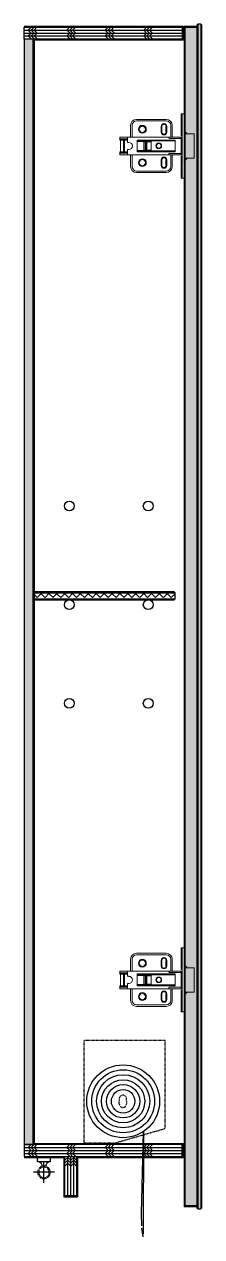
# Model space of a CAD drawing. Header units: millimetres. Extents: x 0 to 180, y -1228 to 0.
import ezdxf

# ---------------------------------------------------------------- set-up
doc = ezdxf.new("R2010")
doc.units = ezdxf.units.MM
doc.linetypes.add('ACAD_ISO02W100', pattern=[15, 12, -3])
doc.linetypes.add('M-CENTER', pattern=[1.8, 1.2, -0.2, 0.2, -0.2])
for name, color, linetype in [('GL', 171, 'Continuous'), ('GLHATCH', 8, 'Continuous'), ('LightStrip', 1, 'Continuous'), ('WD', 52, 'Continuous'), ('WDHATCH', 251, 'Continuous')]:
    doc.layers.add(name, color=color, linetype=linetype)

# ---------------------------------------------------------------- blocks, each defined once
blk = doc.blocks.new('YQ0103112602')
for p, q in [((0, 51.6), (0, 8.6)), ((21.5, 30.1), (-21.5, 30.1))]:
    blk.add_line(p, q)
blk.add_lwpolyline([(12.9, 0), (12.9, 8.6), (-12.9, 8.6), (-12.9, 0)], close=True)
at = {"linetype": 'M-CENTER', "ltscale": 0.008889}
for radius in [12.9, 10.7]:
    blk.add_circle((0, 30.1), radius, dxfattribs=at)
for centre, start, end in [((-13.1, 16.5), 292.9516, 10.2956), ((13.1, 16.5), 169.7044, 247.0484)]:
    blk.add_arc(centre, 8.6, start, end)
blk = doc.blocks.new('YQ0103112666')
at = {"linetype": 'ACAD_ISO02W100', "ltscale": 0.003}
for p, q in [((606702.8, 1037693.3), (606784.9, 1037693.3)), ((606702.8, 1037588.8), (606702.8, 1037693.3)), ((606784.9, 1037603.8), (606784.9, 1037693.3)), ((606738.3, 1037634), (606738.3, 1037631.3)), ((606738.3, 1037628.7), (606738.3, 1037631.3)), ((606745.5, 1037631.3), (606745.5, 1037634)), ((606745.5, 1037631.3), (606745.5, 1037628.7)), ((606732.8, 1037588.8), (606784.9, 1037603.8)), ((606732.8, 1037588.8), (606702.8, 1037588.8))]:
    blk.add_line(p, q, dxfattribs=at)
for p, q in [((606760.9, 1037517.6), (606762.8, 1037600.7)), ((606762.8, 1037600.7), (606762.6, 1037496.7)), ((606761.3, 1037505.3), (606760.9, 1037517.6)), ((606762.6, 1037494.1), (606761.3, 1037502.7))]:
    blk.add_line(p, q)
for radius in [36.9, 31.9, 26.9, 21.9, 16.9, 11.9]:
    blk.add_circle((606742.2, 1037631.3), radius)
for centre, start, end in [((606741.9, 1037634), 0, 180), ((606741.9, 1037628.7), 180, 0)]:
    blk.add_arc(centre, 3.64, start, end, dxfattribs=at)
blk = doc.blocks.new('ydydj2')
at = {"linetype": 'ByBlock', "lineweight": 0}
for p, q in [((-5.9, 63.3), (-9, 63.3)), ((-9, 1), (-9, 63.3)), ((-7.3, 63.3), (-7.3, 55.4)), ((-6.7, 63.3), (-6.7, 55.4)), ((-5.9, 63.3), (-5.9, 55.4)), ((5.9, 62.5), (-5.9, 62.5)), ((5.9, 63.3), (9, 63.3)), ((5.9, 63.3), (5.9, 55.4)), ((6.7, 63.3), (6.7, 55.4)), ((7.3, 63.3), (7.3, 55.4)), ((9, 63.3), (9, 1)), ((-20.9, 52.3), (-9, 52.3)), ((-20.9, 50.8), (-9, 50.8)), ((-3.6, 55.4), (-9, 55.4)), ((5.9, 59.4), (-5.9, 59.4)), ((5.9, 58.4), (-5.9, 58.4)), ((-3.6, 54), (-3.6, 55.4)), ((3.6, 54), (3.6, 55.4)), ((3.6, 55.4), (9, 55.4)), ((20.9, 52.3), (9, 52.3)), ((20.9, 50.8), (9, 50.8)), ((-26.9, 16.1), (-26.9, 46.3)), ((-25.4, 16.1), (-25.4, 46.3)), ((-5.1, 45.7), (-5.1, 7.2)), ((-4.6, 45.7), (-4.6, 35.8)), ((-4.2, 31.5), (-4.2, 37.6)), ((4.2, 37.6), (-4.2, 37.6)), ((4.2, 31.5), (4.2, 37.6)), ((4.6, 45.7), (4.6, 35.8)), ((5.1, 45.7), (5.1, 7.2)), ((25.4, 16.1), (25.4, 46.3)), ((26.9, 16.1), (26.9, 46.3)), ((5.1, 36.8), (-5.1, 36.8)), ((5.1, 35.8), (-5.1, 35.8)), ((-7.5, 12.9), (-7.5, 1)), ((7.5, 12.9), (7.5, 1)), ((-32.5, 1), (-10.4, 1)), ((-32.5, 1), (-32.5, -1.9)), ((-32.5, 0), (32.5, 0)), ((-9, 11.6), (-20.9, 11.6)), ((-9, 10.1), (-20.9, 10.1)), ((-10.4, 1), (-10.4, 0)), ((-9, 1), (9, 1)), ((9, 11.6), (20.9, 11.6)), ((9, 10.1), (20.9, 10.1)), ((10.4, 1), (32.5, 1)), ((10.4, 1), (10.4, 0)), ((32.5, 1), (32.5, -1.9)), ((-32.5, -1.9), (32.5, -1.9)), ((-12.3, -1.9), (-12.3, -12.3)), ((12.3, -1.9), (12.3, -12.3)), ((12.3, -12.3), (-12.3, -12.3))]:
    blk.add_line(p, q, dxfattribs=at)
for points in [[(6, 45.7), (6, 7.2), (-6, 7.2), (-6, 45.7)], [(4.6, 38.7), (4.6, 31.5), (-4.6, 31.5), (-4.6, 38.7)]]:
    blk.add_lwpolyline(points, close=True, dxfattribs=at)
for points in [[(-19.8, 21.3), (-14, 21.3)], [(-19.8, 20.5), (-14, 20.5)], [(-14, 16.4), (-19.8, 16.4)], [(-14, 15.6), (-19.8, 15.6)], [(19.8, 21.3), (14, 21.3)], [(19.8, 20.5), (14, 20.5)], [(14, 16.4), (19.8, 16.4)], [(14, 15.6), (19.8, 15.6)]]:
    blk.add_lwpolyline(points, dxfattribs=at)
for centre, radius in [((-16.9, 40.3), 3.98), ((-16.9, 40.3), 3.18), ((16.9, 40.3), 3.98), ((16.9, 40.3), 3.18), ((0, 23.7), 2.9), ((0, 23.7), 2.4)]:
    blk.add_circle(centre, radius, dxfattribs=at)
for centre, radius, start, end in [((-20.9, 46.3), 6, 90, 180), ((-20.9, 46.3), 4.5, 90, 180), ((0, 54), 3.59, 180, 0), ((20.9, 46.3), 6, 0, 90), ((20.9, 46.3), 4.5, 0, 90), ((-20.9, 16.1), 6, 180, 270), ((-20.9, 16.1), 4.5, 180, 270), ((-19.8, 18.4), 2.85, 90, 270), ((-19.8, 18.4), 2.05, 90, 270), ((-14, 18.4), 2.85, 270, 90), ((-14, 18.4), 2.05, 270, 90), ((-8.7, 12.5), 1.31, 17.8263, 101.2538), ((8.7, 12.5), 1.31, 78.7462, 162.1737), ((14, 18.4), 2.85, 90, 270), ((14, 18.4), 2.05, 90, 270), ((19.8, 18.4), 2.85, 270, 90), ((19.8, 18.4), 2.05, 270, 90), ((20.9, 16.1), 6, 270, 0), ((20.9, 16.1), 4.5, 270, 0), ((-31, -21.6), 24.9, 41.2123, 52.4279), ((31, -21.6), 24.9, 127.5721, 138.7877)]:
    blk.add_arc(centre, radius, start, end, dxfattribs=at)

msp = doc.modelspace()

# ---------------------------------------------------------------- hatches: boundary and pattern name
at = {"layer": 'GLHATCH', "linetype": 'Continuous'}
h = msp.add_hatch(dxfattribs=at)
h.set_pattern_fill('玻璃截面', color=256, scale=5, angle=90)
h.set_pattern_definition([(225.545657, (173.738095, -1190), (-265.00000261, -269.999997064), [3.535694, -738.960095]), (135, (173.738, -1195), (-5, 10), [3.501862, -10.640273]), (225.545657, (173.738095, -1195), (-265.00000261, -269.999997064), [3.535694, -738.960095]), (135, (173.738, -1200), (-5, 10), [3.501862, -10.640273])])
h.paths.add_polyline_path([(175, -1), (175, -1199), (176, -1200), (179, -1200), (180, -1199), (180, -1), (179, 0), (176, 0)])
h = msp.add_hatch(dxfattribs=at)
h.set_pattern_fill('玻璃截面', color=256, scale=8, angle=180)
h.set_pattern_definition([(315.54566, (136.89058, -585.01905), (431.9999953, -424.00000418), [5.65711, -1182.33615]), (225, (144.8906, -585.019), (-16, -8), [5.603, -17.0244]), (315.54566, (144.89058, -585.01905), (431.9999953, -424.00000418), [5.65711, -1182.33615]), (225, (152.8906, -585.019), (-16, -8), [5.603, -17.0244])])
h.paths.add_polyline_path([(11, -583), (151.9, -583), (152.9, -582), (152.9, -576), (151.9, -575), (11, -575), (10, -576), (10, -582)])
at = {"layer": 'WDHATCH'}
h = msp.add_hatch(dxfattribs=at)
h.set_pattern_fill('夹板12厘', color=256, scale=12, angle=180)
h.set_pattern_definition([(225, (123.9714, -3), (-117, -120), [4.2022, -216.4151]), (225, (123.9714, -9), (-117, -120), [4.2022, -216.4151]), (314.45434, (121, -5.97143), (116.9999997, -119.9999998), [4.24283, -886.7521]), (314.45434, (121, -11.97143), (116.9999997, -119.9999998), [4.24283, -886.7521]), (314.45434, (123.97143, -11.97143), (116.9999997, -119.9999998), [4.24283, -886.7521]), (225, (126.9429, -9), (-117, -120), [4.2022, -216.4151]), (314.45434, (123.97143, -5.97143), (116.9999997, -119.9999998), [4.24283, -886.7521]), (225, (126.9429, -3), (-117, -120), [4.2022, -216.4151]), (314.45434, (126.94286, -11.97143), (506.9999956, -516.0000028), [4.24283, -886.7521]), (225, (129.9143, -9), (-39, -36), [4.2022, -216.4151]), (314.45434, (126.94286, -5.97143), (506.9999956, -516.0000028), [4.24283, -886.7521]), (225, (129.9143, -3), (-39, -36), [4.2022, -216.4151]), (180, (160, -12), (-1e-15, -12), []), (180, (160, -9), (-1e-15, -12), []), (180, (160, -6), (-1e-15, -12), [])])
h.paths.add_polyline_path([(0, -3), (160, -3), (160, -15), (0, -15)])
h = msp.add_hatch(dxfattribs=at)
h.set_pattern_fill('夹板12厘', color=256, scale=12, angle=270)
h.set_pattern_definition([(315, (163, -39.0286), (119.9999998, -116.9999997), [4.20223, -216.41508]), (315, (169, -39.0286), (119.9999998, -116.9999997), [4.20223, -216.41508]), (44.45434, (165.97143, -42), (119.99999977, 116.99999966), [4.24283, -886.7521]), (44.45434, (171.97143, -42), (119.99999977, 116.99999966), [4.24283, -886.7521]), (44.45434, (171.97143, -39.02857), (119.99999977, 116.99999966), [4.24283, -886.7521]), (315, (169, -36.0571), (119.9999998, -116.9999997), [4.20223, -216.41508]), (44.45434, (165.97143, -39.02857), (119.99999977, 116.99999966), [4.24283, -886.7521]), (315, (163, -36.0571), (119.9999998, -116.9999997), [4.20223, -216.41508]), (44.45434, (171.97143, -36.05714), (516.00000284, 506.99999556), [4.24283, -886.7521]), (315, (169, -33.0857), (36, -39), [4.20223, -216.41508]), (44.45434, (165.97143, -36.05714), (516.00000284, 506.99999556), [4.24283, -886.7521]), (315, (163, -33.0857), (36, -39), [4.20223, -216.41508]), (270, (172, -3), (12, -2e-15), []), (270, (169, -3), (12, -2e-15), []), (270, (166, -3), (12, -2e-15), [])])
h.paths.add_polyline_path([(163, -1197), (163, -3), (175, -3), (175, -1197)])
h = msp.add_hatch(dxfattribs=at)
h.set_pattern_fill('夹板9厘', color=256, scale=9, angle=270)
h.set_pattern_definition([(315.27414, (15, -51.0286), (197.9999995, -195.00000014), [4.22249, -439.13854]), (44.72586, (12, -54), (198.0000017, 194.9999979), [4.22249, -439.13854]), (315.27414, (9, -51.0286), (197.9999995, -195.00000014), [4.22249, -439.13854]), (315.27414, (15, -48.05714), (197.9999995, -195.00000014), [4.22249, -439.13854]), (44.72586, (12, -51.0286), (198.0000017, 194.9999979), [4.22249, -439.13854]), (315.27414, (9, -48.05714), (197.9999995, -195.00000014), [4.22249, -439.13854]), (315.27414, (15, -45.0857), (116.99999955, -116.99999955), [4.22249, -439.13854]), (44.72586, (12, -48.05714), (117.0000008, 116.9999983), [4.22249, -439.13854]), (315.27414, (9, -45.0857), (116.99999955, -116.99999955), [4.22249, -439.13854]), (270, (15, -15), (9, -2e-15), []), (270, (12, -15), (9, -2e-15), [])])
h.paths.add_polyline_path([(9, -1135), (9, -15), (0, -15), (0, -1135)])
h = msp.add_hatch(dxfattribs=at)
h.set_pattern_fill('夹板12厘', color=256, scale=12, angle=180)
h.set_pattern_definition([(225, (123.9714, -1147), (-117, -120), [4.2022, -216.4151]), (225, (123.9714, -1153), (-117, -120), [4.2022, -216.4151]), (314.45434, (121, -1149.97143), (116.9999997, -119.9999998), [4.24283, -886.7521]), (314.45434, (121, -1155.97143), (116.9999997, -119.9999998), [4.24283, -886.7521]), (314.45434, (123.97143, -1155.97143), (116.9999997, -119.9999998), [4.24283, -886.7521]), (225, (126.9429, -1153), (-117, -120), [4.2022, -216.4151]), (314.45434, (123.97143, -1149.97143), (116.9999997, -119.9999998), [4.24283, -886.7521]), (225, (126.9429, -1147), (-117, -120), [4.2022, -216.4151]), (314.45434, (126.94286, -1155.97143), (506.9999956, -516.0000028), [4.24283, -886.7521]), (225, (129.9143, -1153), (-39, -36), [4.2022, -216.4151]), (314.45434, (126.94286, -1149.97143), (506.9999956, -516.0000028), [4.24283, -886.7521]), (225, (129.9143, -1147), (-39, -36), [4.2022, -216.4151]), (180, (160, -1156), (-1e-15, -12), []), (180, (160, -1153), (-1e-15, -12), []), (180, (160, -1150), (-1e-15, -12), [])])
h.paths.add_polyline_path([(0, -1147), (160, -1147), (160, -1135), (0, -1135)])
h = msp.add_hatch(dxfattribs=at)
h.set_pattern_fill('夹板12厘', color=256, scale=12, angle=90)
h.set_pattern_definition([(135, (53, -1150.9714), (-120, 117), [4.2022, -216.415]), (135, (47, -1150.9714), (-120, 117), [4.2022, -216.415]), (224.4543, (50.02857, -1148), (-120, -117), [4.24283, -886.7521]), (224.4543, (44.02857, -1148), (-120, -117), [4.24283, -886.7521]), (224.4543, (44.02857, -1150.97143), (-120, -117), [4.24283, -886.7521]), (135, (47, -1153.9429), (-120, 117), [4.2022, -216.415]), (224.4543, (50.02857, -1150.97143), (-120, -117), [4.24283, -886.7521]), (135, (53, -1153.9429), (-120, 117), [4.2022, -216.415]), (224.4543, (44.02857, -1153.94286), (-516.000003, -506.9999956), [4.24283, -886.7521]), (135, (47, -1156.9143), (-36, 39), [4.2022, -216.415]), (224.4543, (50.02857, -1153.94286), (-516.000003, -506.9999956), [4.24283, -886.7521]), (135, (53, -1156.9143), (-36, 39), [4.2022, -216.415]), (90, (44, -1187), (-12, 7e-16), []), (90, (47, -1187), (-12, 7e-16), []), (90, (50, -1187), (-12, 7e-16), [])])
h.paths.add_polyline_path([(53, -1147), (53, -1187), (41, -1187), (41, -1147)])

# ---------------------------------------------------------------- linework, layer by layer
msp.add_line((175, -1198), (162, -1198))
at = {"layer": 'GL'}
for points in [[(175, -1), (175, -1199), (176, -1200), (179, -1200), (180, -1199), (180, -1), (179, 0), (176, 0)], [(11, -583), (151.9, -583), (152.9, -582), (152.9, -576), (151.9, -575), (11, -575), (10, -576), (10, -582)]]:
    msp.add_lwpolyline(points, close=True, dxfattribs=at)
at = {"layer": 'GLHATCH', "linetype": 'Continuous'}
for p, q in [((179, 0), (179, -1200)), ((176, 0), (176, -1200)), ((10, -576), (152.9, -576)), ((10, -582), (152.9, -582))]:
    msp.add_line(p, q, dxfattribs=at)
at = {"layer": 'WD'}
for p, q in [((0, -2), (161, -2)), ((161, -2), (161, -16)), ((162, -2), (175, -2)), ((162, -2), (162, -1198)), ((161, -16), (10, -16)), ((10, -16), (10, -1134)), ((10, -1134), (161, -1134)), ((161, -1134), (161, -1148)), ((0, -1148), (40, -1148)), ((40, -1148), (40, -1188)), ((54, -1148), (161, -1148)), ((54, -1148), (54, -1188)), ((40, -1188), (54, -1188))]:
    msp.add_line(p, q, dxfattribs=at)
for points in [[(0, -3), (160, -3), (160, -15), (0, -15)], [(163, -1197), (163, -3), (175, -3), (175, -1197)], [(9, -1135), (9, -15), (0, -15), (0, -1135)], [(0, -1147), (160, -1147), (160, -1135), (0, -1135)], [(53, -1147), (53, -1187), (41, -1187), (41, -1147)]]:
    msp.add_lwpolyline(points, close=True, dxfattribs=at)
for centre in [(45.7, -488), (125.7, -488), (45.7, -588), (125.7, -588), (45.7, -688), (125.7, -688)]:
    msp.add_circle(centre, 5, dxfattribs=at)

# ---------------------------------------------------------------- block references
at = {"layer": 'LightStrip', "xscale": -0.5, "yscale": 0.5, "zscale": 0.5, "rotation": 180}
msp.add_blockref('YQ0103112602', (20, -1148), dxfattribs=at)
at = {"layer": 'WDHATCH', "rotation": 90}
for p in [(160.1, -123.3), (160.1, -968.1)]:
    msp.add_blockref('ydydj2', p, dxfattribs=at)
at = {"layer": 'WDHATCH'}
msp.add_blockref('YQ0103112666', (-606641.9, -1038722.4), dxfattribs=at)

doc.saveas('drawing.dxf')
